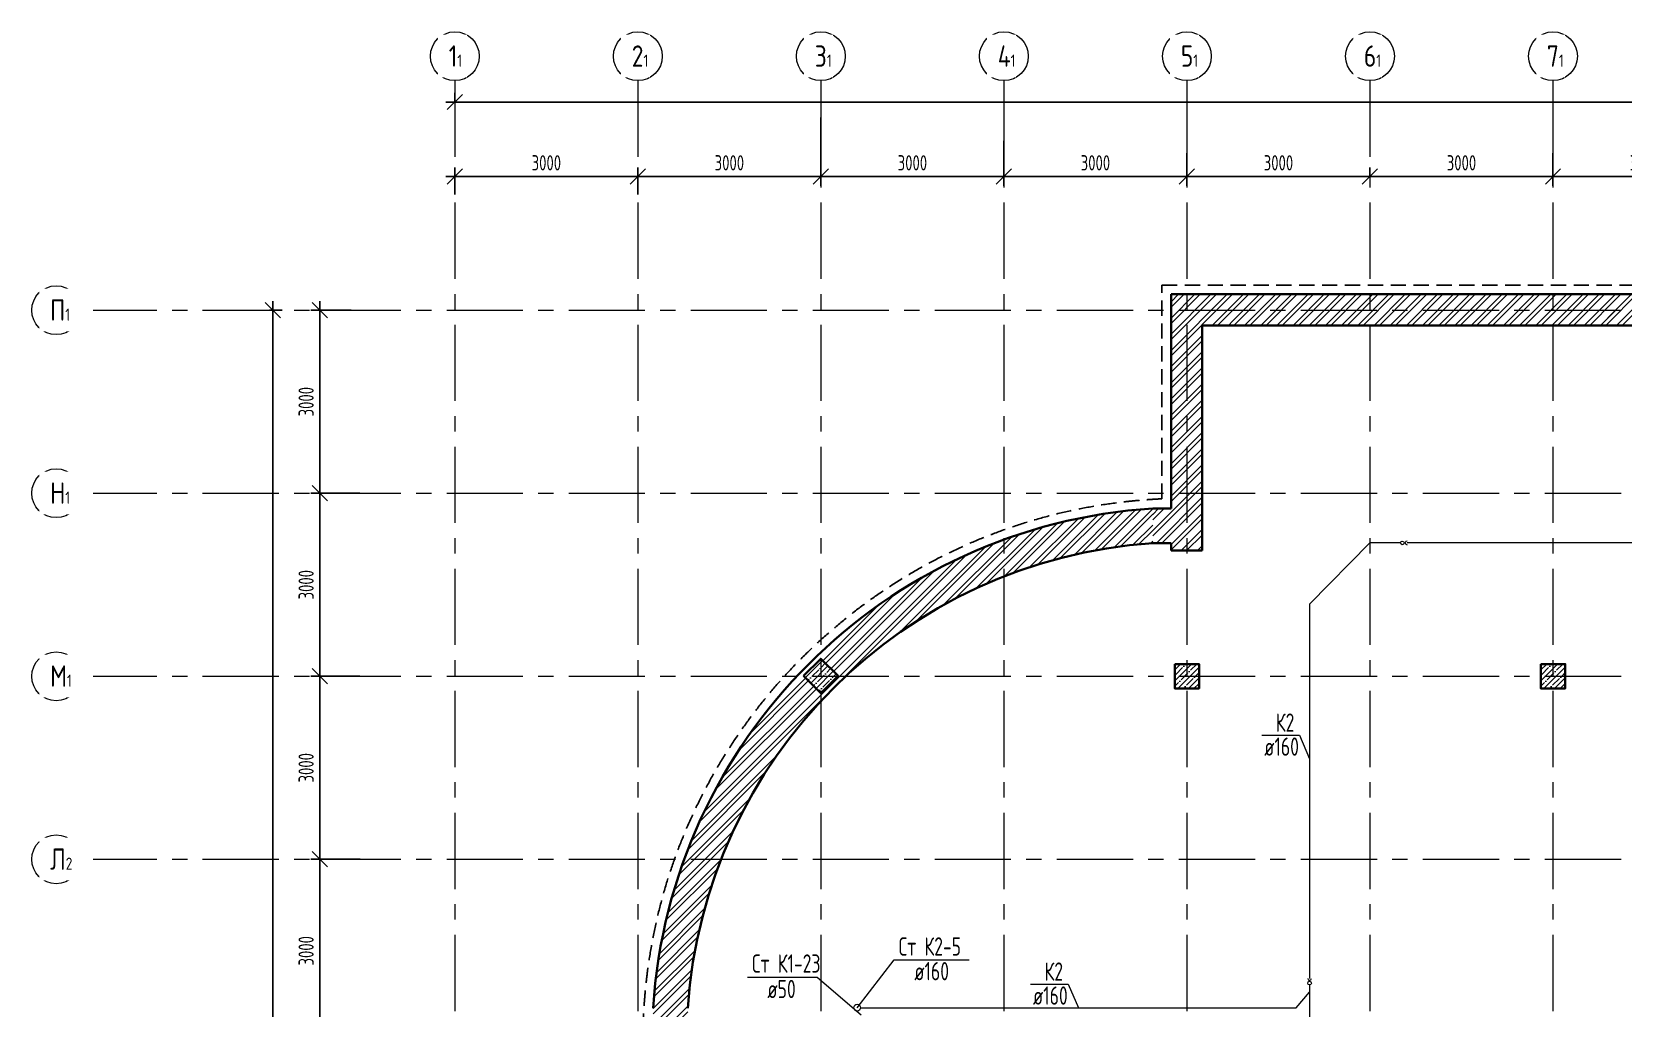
# Model space of a CAD drawing. Header units: millimetres. Extents: x -8689834 to 9419935, y -117443 to 166298.
# Drawn here: x -360106 to -334021, y 119161 to 135163 of the extents above; entities that cross this region are included whole.
import ezdxf

# ---------------------------------------------------------------- set-up
doc = ezdxf.new("R2010")
doc.units = ezdxf.units.MM
doc.header["$MEASUREMENT"] = 0
doc.linetypes.add('CENTER', pattern=[2, 1.25, -0.25, 0.25, -0.25])
doc.linetypes.add('TRATTEGGIATA', pattern=[0.75, 0.5, -0.25])
doc.layers.get('0').update_dxf_attribs({"color": 250, "lineweight": 9})
for name, color, linetype, lineweight in [('АР_Колонны', 250, 'Continuous', 30), ('АР_Колонны Штрих', 250, 'Continuous', 5), ('АР_МосжилНии_Стены', 127, 'Continuous', 30), ('АР_Оси', 195, 'Continuous', 9), ('АР_Оси размеры', 164, 'Continuous', 9), ('АР_Штриховка кирпич', 250, 'Continuous', 9), ('ВК_канализация', 32, 'Continuous', 15)]:
    doc.layers.add(name, color=color, linetype=linetype, lineweight=lineweight)
doc.layers.add('АР_Кровля дорожки', color=245, linetype='Continuous')
doc.styles.add('ISOCPEUR', font='isocpeur.ttf', dxfattribs={"width": 0.7})
doc.styles.add('ГОСТ 2.304', font='isocpeur.ttf', dxfattribs={"width": 0.7})
doc.dimstyles.new('СПДС', dxfattribs={"dimscale": 100, "dimtxt": 2.5, "dimasz": 2.5, "dimexe": 1.5, "dimexo": 0, "dimgap": 1, "dimtad": 1, "dimdec": 0, "dimrnd": 1, "dimtxsty": 'ГОСТ 2.304', "dimblk": 'OBLIQUE', "dimcen": 2.5, "dimdle": 1.5, "dimadec": 0, "dimazin": 2, "dimtfac": 0.75, "dimtdec": 0, "dimtmove": 1, "dimatfit": 3, "dimfxl": 1, "dimtolj": 1, "dimarcsym": 1})
pattern_1 = [(45, (-15289.27, 0), (-132.58252, 132.58252), []), (45, (-15200.88, 0), (-132.58252, 132.58252), [])]

# ---------------------------------------------------------------- blocks, each defined once
blk = doc.blocks.new('_Oblique')
at = {"color": 0, "linetype": 'ByBlock', "lineweight": -2}
blk.add_line((-0.5, -0.5), (0.5, 0.5), dxfattribs=at)
blk = doc.blocks.new('*D4143')
at = {"layer": 'АР_Оси размеры', "color": 0, "lineweight": -2, "ltscale": 100, "transparency": 16777216}
for p, q in [((-354725, 121601), (-355535, 121601)), ((-355385, 118451), (-355385, 121751)), ((-354873, 118601), (-355535, 118601))]:
    blk.add_line(p, q, dxfattribs=at)
at = {"layer": 'АР_Оси размеры', "color": 0, "lineweight": -2, "ltscale": 100, "transparency": 16777216, "xscale": 250, "yscale": 250, "zscale": 250}
for p, rotation in [((-355385, 121601), 90), ((-355385, 118601), 270)]:
    blk.add_blockref('_Oblique', p, dxfattribs=dict(at, rotation=rotation))
at = {"layer": 'АР_Оси размеры', "color": 0, "ltscale": 100, "transparency": 16777216, "insert": (-355610, 120101), "char_height": 250, "attachment_point": 5, "rotation": 90, "style": 'ГОСТ 2.304'}
blk.add_mtext('\\A1;3000', dxfattribs=at)
blk = doc.blocks.new('*D4144')
at = {"layer": 'АР_Оси размеры', "color": 0, "lineweight": -2, "ltscale": 100, "transparency": 16777216}
for p, q in [((-354873, 127601), (-355535, 127601)), ((-355385, 124451), (-355385, 127751)), ((-354730, 124601), (-355535, 124601))]:
    blk.add_line(p, q, dxfattribs=at)
at = {"layer": 'АР_Оси размеры', "color": 0, "lineweight": -2, "ltscale": 100, "transparency": 16777216, "xscale": 250, "yscale": 250, "zscale": 250}
for p, rotation in [((-355385, 127601), 90), ((-355385, 124601), 270)]:
    blk.add_blockref('_Oblique', p, dxfattribs=dict(at, rotation=rotation))
at = {"layer": 'АР_Оси размеры', "color": 0, "ltscale": 100, "transparency": 16777216, "insert": (-355610, 126101), "char_height": 250, "attachment_point": 5, "rotation": 90, "style": 'ГОСТ 2.304'}
blk.add_mtext('\\A1;3000', dxfattribs=at)
blk = doc.blocks.new('*D4145')
at = {"layer": 'АР_Оси размеры', "color": 0, "lineweight": -2, "ltscale": 100, "transparency": 16777216}
for p, q in [((-355385, 127451), (-355385, 130751)), ((-354873, 130601), (-355535, 130601)), ((-354730, 127601), (-355535, 127601))]:
    blk.add_line(p, q, dxfattribs=at)
at = {"layer": 'АР_Оси размеры', "color": 0, "lineweight": -2, "ltscale": 100, "transparency": 16777216, "xscale": 250, "yscale": 250, "zscale": 250}
for p, rotation in [((-355385, 130601), 90), ((-355385, 127601), 270)]:
    blk.add_blockref('_Oblique', p, dxfattribs=dict(at, rotation=rotation))
at = {"layer": 'АР_Оси размеры', "color": 0, "ltscale": 100, "transparency": 16777216, "insert": (-355610, 129101), "char_height": 250, "attachment_point": 5, "rotation": 90, "style": 'ГОСТ 2.304'}
blk.add_mtext('\\A1;3000', dxfattribs=at)
blk = doc.blocks.new('*D4146')
at = {"layer": 'АР_Оси размеры', "color": 0, "lineweight": -2, "ltscale": 100, "transparency": 16777216}
for p, q in [((-356155, 130751), (-356155, 82536)), ((-356211, 130601), (-356005, 130601)), ((-356211, 82686), (-356005, 82686))]:
    blk.add_line(p, q, dxfattribs=at)
at = {"layer": 'АР_Оси размеры', "color": 0, "lineweight": -2, "ltscale": 100, "transparency": 16777216, "xscale": 250, "yscale": 250, "zscale": 250}
for p, rotation in [((-356155, 130601), 90), ((-356155, 82686), 270)]:
    blk.add_blockref('_Oblique', p, dxfattribs=dict(at, rotation=rotation))
at = {"layer": 'АР_Оси размеры', "color": 0, "ltscale": 100, "transparency": 16777216, "insert": (-356380, 106643), "char_height": 250, "attachment_point": 5, "rotation": 90, "style": 'ГОСТ 2.304'}
blk.add_mtext('\\A1;47915', dxfattribs=at)
blk = doc.blocks.new('*D4147')
at = {"layer": 'АР_Оси размеры', "color": 0, "lineweight": -2, "ltscale": 100, "transparency": 16777216}
for p, q in [((-355385, 124751), (-355385, 121451)), ((-354730, 124601), (-355535, 124601)), ((-354725, 121601), (-355535, 121601))]:
    blk.add_line(p, q, dxfattribs=at)
at = {"layer": 'АР_Оси размеры', "color": 0, "lineweight": -2, "ltscale": 100, "transparency": 16777216, "xscale": 250, "yscale": 250, "zscale": 250}
for p, rotation in [((-355385, 124601), 90), ((-355385, 121601), 270)]:
    blk.add_blockref('_Oblique', p, dxfattribs=dict(at, rotation=rotation))
at = {"layer": 'АР_Оси размеры', "color": 0, "ltscale": 100, "transparency": 16777216, "insert": (-355610, 123101), "char_height": 250, "attachment_point": 5, "rotation": 90, "style": 'ГОСТ 2.304'}
blk.add_mtext('\\A1;3000', dxfattribs=at)
blk = doc.blocks.new('*D4246')
at = {"layer": 'АР_Оси размеры', "color": 0, "lineweight": -2, "ltscale": 100, "transparency": 16777216}
for p, q in [((-353322, 132791), (-350022, 132791)), ((-353172, 132497), (-353172, 132941)), ((-350172, 132497), (-350172, 132941))]:
    blk.add_line(p, q, dxfattribs=at)
at = {"layer": 'АР_Оси размеры', "color": 0, "lineweight": -2, "ltscale": 100, "transparency": 16777216, "xscale": 250, "yscale": 250, "zscale": 250, "rotation": 180}
blk.add_blockref('_Oblique', (-353172, 132791), dxfattribs=at)
at = {"layer": 'АР_Оси размеры', "color": 0, "lineweight": -2, "ltscale": 100, "transparency": 16777216, "xscale": 250, "yscale": 250, "zscale": 250}
blk.add_blockref('_Oblique', (-350172, 132791), dxfattribs=at)
at = {"layer": 'АР_Оси размеры', "color": 0, "ltscale": 100, "transparency": 16777216, "insert": (-351672, 133016), "char_height": 250, "attachment_point": 5, "style": 'ГОСТ 2.304'}
blk.add_mtext('\\A1;3000', dxfattribs=at)
blk = doc.blocks.new('*D4247')
at = {"layer": 'АР_Оси размеры', "color": 0, "lineweight": -2, "ltscale": 100, "transparency": 16777216}
for p, q in [((-347172, 133761), (-347172, 132641)), ((-350322, 132791), (-347022, 132791)), ((-350172, 132497), (-350172, 132941))]:
    blk.add_line(p, q, dxfattribs=at)
at = {"layer": 'АР_Оси размеры', "color": 0, "lineweight": -2, "ltscale": 100, "transparency": 16777216, "xscale": 250, "yscale": 250, "zscale": 250, "rotation": 180}
blk.add_blockref('_Oblique', (-350172, 132791), dxfattribs=at)
at = {"layer": 'АР_Оси размеры', "color": 0, "lineweight": -2, "ltscale": 100, "transparency": 16777216, "xscale": 250, "yscale": 250, "zscale": 250}
blk.add_blockref('_Oblique', (-347172, 132791), dxfattribs=at)
at = {"layer": 'АР_Оси размеры', "color": 0, "ltscale": 100, "transparency": 16777216, "insert": (-348672, 133016), "char_height": 250, "attachment_point": 5, "style": 'ГОСТ 2.304'}
blk.add_mtext('\\A1;3000', dxfattribs=at)
blk = doc.blocks.new('*D4248')
at = {"layer": 'АР_Оси размеры', "color": 0, "lineweight": -2, "ltscale": 100, "transparency": 16777216}
for p, q in [((-347172, 133761), (-347172, 132641)), ((-344172, 133379), (-344172, 132641)), ((-347322, 132791), (-344022, 132791))]:
    blk.add_line(p, q, dxfattribs=at)
at = {"layer": 'АР_Оси размеры', "color": 0, "lineweight": -2, "ltscale": 100, "transparency": 16777216, "xscale": 250, "yscale": 250, "zscale": 250, "rotation": 180}
blk.add_blockref('_Oblique', (-347172, 132791), dxfattribs=at)
at = {"layer": 'АР_Оси размеры', "color": 0, "lineweight": -2, "ltscale": 100, "transparency": 16777216, "xscale": 250, "yscale": 250, "zscale": 250}
blk.add_blockref('_Oblique', (-344172, 132791), dxfattribs=at)
at = {"layer": 'АР_Оси размеры', "color": 0, "ltscale": 100, "transparency": 16777216, "insert": (-345672, 133016), "char_height": 250, "attachment_point": 5, "style": 'ГОСТ 2.304'}
blk.add_mtext('\\A1;3000', dxfattribs=at)
blk = doc.blocks.new('*D4249')
at = {"layer": 'АР_Оси размеры', "color": 0, "lineweight": -2, "ltscale": 100, "transparency": 16777216}
for p, q in [((-344172, 133379), (-344172, 132641)), ((-341172, 133173), (-341172, 132641)), ((-344322, 132791), (-341022, 132791))]:
    blk.add_line(p, q, dxfattribs=at)
at = {"layer": 'АР_Оси размеры', "color": 0, "lineweight": -2, "ltscale": 100, "transparency": 16777216, "xscale": 250, "yscale": 250, "zscale": 250, "rotation": 180}
blk.add_blockref('_Oblique', (-344172, 132791), dxfattribs=at)
at = {"layer": 'АР_Оси размеры', "color": 0, "lineweight": -2, "ltscale": 100, "transparency": 16777216, "xscale": 250, "yscale": 250, "zscale": 250}
blk.add_blockref('_Oblique', (-341172, 132791), dxfattribs=at)
at = {"layer": 'АР_Оси размеры', "color": 0, "ltscale": 100, "transparency": 16777216, "insert": (-342672, 133016), "char_height": 250, "attachment_point": 5, "style": 'ГОСТ 2.304'}
blk.add_mtext('\\A1;3000', dxfattribs=at)
blk = doc.blocks.new('*D4250')
at = {"layer": 'АР_Оси размеры', "color": 0, "lineweight": -2, "ltscale": 100, "transparency": 16777216}
for p, q in [((-341172, 133173), (-341172, 132641)), ((-341322, 132791), (-338022, 132791)), ((-338172, 132791), (-338172, 132941))]:
    blk.add_line(p, q, dxfattribs=at)
at = {"layer": 'АР_Оси размеры', "color": 0, "lineweight": -2, "ltscale": 100, "transparency": 16777216, "xscale": 250, "yscale": 250, "zscale": 250, "rotation": 180}
blk.add_blockref('_Oblique', (-341172, 132791), dxfattribs=at)
at = {"layer": 'АР_Оси размеры', "color": 0, "lineweight": -2, "ltscale": 100, "transparency": 16777216, "xscale": 250, "yscale": 250, "zscale": 250}
blk.add_blockref('_Oblique', (-338172, 132791), dxfattribs=at)
at = {"layer": 'АР_Оси размеры', "color": 0, "ltscale": 100, "transparency": 16777216, "insert": (-339672, 133016), "char_height": 250, "attachment_point": 5, "style": 'ГОСТ 2.304'}
blk.add_mtext('\\A1;3000', dxfattribs=at)
blk = doc.blocks.new('*D4251')
at = {"layer": 'АР_Оси размеры', "color": 0, "lineweight": -2, "ltscale": 100, "transparency": 16777216}
for p, q in [((-335172, 133173), (-335172, 132641)), ((-338322, 132791), (-335022, 132791)), ((-338172, 132791), (-338172, 132941))]:
    blk.add_line(p, q, dxfattribs=at)
at = {"layer": 'АР_Оси размеры', "color": 0, "lineweight": -2, "ltscale": 100, "transparency": 16777216, "xscale": 250, "yscale": 250, "zscale": 250, "rotation": 180}
blk.add_blockref('_Oblique', (-338172, 132791), dxfattribs=at)
at = {"layer": 'АР_Оси размеры', "color": 0, "lineweight": -2, "ltscale": 100, "transparency": 16777216, "xscale": 250, "yscale": 250, "zscale": 250}
blk.add_blockref('_Oblique', (-335172, 132791), dxfattribs=at)
at = {"layer": 'АР_Оси размеры', "color": 0, "ltscale": 100, "transparency": 16777216, "insert": (-336672, 133016), "char_height": 250, "attachment_point": 5, "style": 'ГОСТ 2.304'}
blk.add_mtext('\\A1;3000', dxfattribs=at)
blk = doc.blocks.new('*D4252')
at = {"layer": 'АР_Оси размеры', "color": 0, "lineweight": -2, "ltscale": 100, "transparency": 16777216}
for p, q in [((-335172, 133173), (-335172, 132641)), ((-332172, 133167), (-332172, 132641)), ((-335322, 132791), (-332022, 132791))]:
    blk.add_line(p, q, dxfattribs=at)
at = {"layer": 'АР_Оси размеры', "color": 0, "lineweight": -2, "ltscale": 100, "transparency": 16777216, "xscale": 250, "yscale": 250, "zscale": 250, "rotation": 180}
blk.add_blockref('_Oblique', (-335172, 132791), dxfattribs=at)
at = {"layer": 'АР_Оси размеры', "color": 0, "lineweight": -2, "ltscale": 100, "transparency": 16777216, "xscale": 250, "yscale": 250, "zscale": 250}
blk.add_blockref('_Oblique', (-332172, 132791), dxfattribs=at)
at = {"layer": 'АР_Оси размеры', "color": 0, "ltscale": 100, "transparency": 16777216, "insert": (-333672, 133016), "char_height": 250, "attachment_point": 5, "style": 'ГОСТ 2.304'}
blk.add_mtext('\\A1;3000', dxfattribs=at)
blk = doc.blocks.new('*D4265')
at = {"layer": 'АР_Оси размеры', "color": 0, "lineweight": -2, "ltscale": 100, "transparency": 16777216}
for p, q in [((-353172, 134013), (-353172, 134163)), ((-289662, 134013), (-289662, 134163)), ((-353322, 134013), (-289512, 134013))]:
    blk.add_line(p, q, dxfattribs=at)
at = {"layer": 'АР_Оси размеры', "color": 0, "lineweight": -2, "ltscale": 100, "transparency": 16777216, "xscale": 250, "yscale": 250, "zscale": 250, "rotation": 180}
blk.add_blockref('_Oblique', (-353172, 134013), dxfattribs=at)
at = {"layer": 'АР_Оси размеры', "color": 0, "lineweight": -2, "ltscale": 100, "transparency": 16777216, "xscale": 250, "yscale": 250, "zscale": 250}
blk.add_blockref('_Oblique', (-289662, 134013), dxfattribs=at)
at = {"layer": 'АР_Оси размеры', "color": 0, "ltscale": 100, "transparency": 16777216, "insert": (-321417, 134238), "char_height": 250, "attachment_point": 5, "style": 'ГОСТ 2.304'}
blk.add_mtext('\\A1;63510', dxfattribs=at)
blk = doc.blocks.new('Подложка')
at = {"layer": 'АР_Колонны Штрих', "ltscale": 100}
h = blk.add_hatch(dxfattribs=at)
h.set_pattern_fill('ANSI35', scale=500)
h.set_pattern_definition([(45, (-1304541.9, 164482.94), (-88.388348, 88.388348), []), (45, (-1304453.51, 164482.94), (-88.388348, 88.388348), [156.25, -31.25, 0, -31.25])])
h.paths.add_polyline_path([(-347174.02, 124888.24), (-347456.87, 124605.39), (-347174.02, 124322.55), (-346891.18, 124605.39)])
h = blk.add_hatch(dxfattribs=at)
h.set_pattern_fill('ANSI35', scale=500)
h.set_pattern_definition([(45, (-1298424.17, 164672.16), (-88.388348, 88.388348), []), (45, (-1298335.78, 164672.16), (-88.388348, 88.388348), [156.25, -31.25, 0, -31.25])])
h.paths.add_polyline_path([(-340972.07, 124800.68), (-341372.07, 124800.68), (-341372.07, 124400.68), (-340972.07, 124400.68)])
h = blk.add_hatch(dxfattribs=at)
h.set_pattern_fill('ANSI35', scale=500)
h.set_pattern_definition([(45, (-1292424.17, 164672.16), (-88.388348, 88.388348), []), (45, (-1292335.78, 164672.16), (-88.388348, 88.388348), [156.25, -31.25, 0, -31.25])])
h.paths.add_polyline_path([(-334972.07, 124800.68), (-335372.07, 124800.68), (-335372.07, 124400.68), (-334972.07, 124400.68)])
at = {"layer": 'АР_Штриховка кирпич', "ltscale": 100}
h = blk.add_hatch(dxfattribs=at)
h.set_pattern_fill('ANSI32', scale=500)
h.set_pattern_definition(pattern_1)
h.paths.add_polyline_path([(-340417.07, 130860.68), (-341432.07, 130860.68), (-341432.07, 127350.91), (-341732.07, 127350.91), (-341732.07, 126783.98), (-341432.07, 126783.98), (-341432.07, 126660.68), (-340922.07, 126660.68), (-340922.07, 130350.68), (-340417.07, 130350.68)])
h = blk.add_hatch(dxfattribs=at)
h.set_pattern_fill('ANSI32', scale=500)
h.set_pattern_definition(pattern_1)
h.paths.add_polyline_path([(-334197.56, 130860.68), (-340434.24, 130860.68), (-340434.24, 130350.68), (-334151.82, 130350.68), (-334151.82, 130741.77), (-334197.56, 130741.77)])
h = blk.add_hatch(dxfattribs=at)
h.set_pattern_fill('ANSI32', scale=500)
h.set_pattern_definition(pattern_1)
h.paths.add_polyline_path([(-331912.07, 130860.68), (-331912.07, 130339.61), (-331912.07, 128121.48), (-332422.07, 128121.48), (-332422.07, 130350.68), (-334270.56, 130350.68), (-334270.56, 130860.68)])
h = blk.add_hatch(dxfattribs=at)
h.set_pattern_fill('ANSI32', scale=500)
h.paths.add_polyline_path([(-347172.07, 124324.5), (-347174.02, 124322.55), (-347452.15, 124600.68), (-347174.02, 124888.24), (-346891.18, 124605.39)], flags=16)
edge = h.paths.add_edge_path()
edge.add_line((-349232.07, 118860.68), (-349355.37, 118860.68))
edge.add_line((-349355.37, 118860.68), (-349355.37, 119160.68))
edge.add_arc((-341163.87, 118592.48), 8211.19, 93.967965, 176.032035, ccw=False)
edge.add_line((-341732.07, 126783.98), (-341732.07, 127350.91))
edge.add_arc((-341172.12, 118600.82), 8767.98, 93.661589, 123.745076)
edge.add_arc((-341172.07, 118600.68), 8768.12, 123.744822, 152.844957)
edge.add_arc((-341172.07, 118600.68), 8768.12, 152.844957, 176.338157)
edge.add_line((-349922.29, 119160.68), (-349922.29, 118860.68))
edge.add_line((-349922.29, 118860.68), (-353432.07, 118860.82))
edge.add_line((-353432.07, 118860.82), (-353432.07, 116760.02))
edge.add_line((-353432.07, 116760.02), (-353313.16, 116760.02))
edge.add_line((-353313.16, 116760.02), (-353313.16, 116644.08))
edge.add_line((-353313.16, 116644.08), (-352922.07, 116644.08))
edge.add_line((-352922.07, 116644.08), (-352922.07, 118350.68))
edge.add_line((-352922.07, 118350.68), (-349232.07, 118350.41))
edge.add_line((-349232.07, 118350.41), (-349232.07, 118860.68))
at = {"color": 7, "linetype": 'TRATTEGGIATA', "ltscale": 500}
for p, q in [((-341582.07, 127509.38), (-341582.07, 131010.68)), ((-341582.07, 131010.68), (-331764.25, 131010.68))]:
    blk.add_line(p, q, dxfattribs=at)
blk.add_arc((-341172.07, 118600.68), 8918.12, 92.635033, 177.364966, dxfattribs=at)
at = {"layer": 'АР_Колонны', "color": 7, "ltscale": 100}
for points in [[(-347456.87, 124605.39), (-347174.02, 124888.24), (-346891.18, 124605.39), (-347174.02, 124322.55)], [(-341372.07, 124800.68), (-340972.07, 124800.68), (-340972.07, 124400.68), (-341372.07, 124400.68)], [(-335372.07, 124800.68), (-334972.07, 124800.68), (-334972.07, 124400.68), (-335372.07, 124400.68)]]:
    blk.add_lwpolyline(points, close=True, dxfattribs=at)
at = {"layer": 'АР_МосжилНии_Стены', "color": 7, "ltscale": 100}
for p, q in [((-341432.07, 130860.68), (-341432.07, 127350.91)), ((-341432.07, 130860.68), (-338899.2, 130860.68)), ((-338958.77, 130860.68), (-332752.03, 130860.68)), ((-340922.07, 130350.68), (-340922.07, 126660.68)), ((-340922.07, 130350.68), (-338964.2, 130350.68)), ((-339666.93, 130350.68), (-332817.03, 130350.68)), ((-341432.07, 126783.98), (-341432.07, 126660.68)), ((-341432.07, 126660.68), (-340922.07, 126660.68))]:
    blk.add_line(p, q, dxfattribs=at)
for points in [[(-341732.07, 127350.91), (-341432.07, 127350.91)], [(-341732.07, 126783.98), (-341432.07, 126783.98)]]:
    blk.add_lwpolyline(points, dxfattribs=at)
for radius, start, end in [(8768.12, 93.661843, 176.338157), (8202.44, 93.914764, 176.085236)]:
    blk.add_arc((-341172.07, 118600.68), radius, start, end, dxfattribs=at)
at = {"layer": 'АР_Оси', "color": 7, "linetype": 'CENTER', "ltscale": 1000}
for p, q in [((-353172.07, 134363.15), (-353172.07, 78630.8)), ((-350172.07, 134363.15), (-350172.07, 78630.8)), ((-347172.07, 134363.15), (-347172.07, 78630.8)), ((-344172.07, 134363.15), (-344172.07, 78630.8)), ((-341172.07, 134363.15), (-341172.07, 78630.8)), ((-338172.07, 134363.15), (-338172.07, 78630.8)), ((-335172.07, 134363.15), (-335172.07, 78630.8)), ((-359305.77, 130600.68), (-276127.36, 130600.68)), ((-359305.77, 127600.68), (-276127.36, 127600.68)), ((-359305.77, 124600.68), (-276127.36, 124600.68)), ((-359305.77, 121600.68), (-276127.36, 121600.68))]:
    blk.add_line(p, q, dxfattribs=at)
at = {"layer": 'АР_Оси', "color": 7, "ltscale": 0.5}
for centre in [(-353172.07, 134763.15), (-350172.07, 134763.15), (-347172.07, 134763.15), (-344172.07, 134763.15), (-341172.07, 134763.15), (-338172.07, 134763.15), (-335172.07, 134763.15), (-359705.77, 130600.68), (-359705.77, 127600.68), (-359705.77, 124600.68), (-359705.77, 121600.68)]:
    blk.add_circle(centre, 400, dxfattribs=at)
at = {"layer": 'АР_Оси размеры', "color": 7, "ltscale": 100}
for base, p1, p2, picture, middle in [((-347172.07, 132790.78), (-350172.07, 132496.91), (-347172.07, 133760.56), '*D4247', (-348672.07, 133015.78)), ((-344172.07, 132790.78), (-347172.07, 133760.56), (-344172.07, 133378.53), '*D4248', (-345672.07, 133015.78)), ((-341172.07, 132790.78), (-344172.07, 133378.53), (-341172.07, 133172.82), '*D4249', (-342672.07, 133015.78)), ((-350172.07, 132790.78), (-353172.07, 132496.91), (-350172.07, 132496.91), '*D4246', (-351672.07, 133015.78)), ((-338172.07, 132790.78), (-341172.07, 133172.82), (-338172.07, 132790.78), '*D4250', (-339672.07, 133015.78)), ((-335172.07, 132790.78), (-338172.07, 132790.78), (-335172.07, 133172.82), '*D4251', (-336672.07, 133015.78)), ((-332172.07, 132790.78), (-335172.07, 133172.82), (-332172.07, 133167.07), '*D4252', (-333672.07, 133015.78))]:
    dim = blk.add_linear_dim(base=base, p1=p1, p2=p2, dimstyle='СПДС', dxfattribs=at)
    dim.commit()
    dim.dimension.update_dxf_attribs({"geometry": picture, "text_midpoint": middle})
for base, p1, p2, picture, middle in [((-356155.32, 82685.68), (-356211.13, 130600.68), (-356211.13, 82685.68), '*D4146', (-356380.32, 106643.18)), ((-355384.75, 130600.68), (-354730.48, 127600.68), (-354873.49, 130600.68), '*D4145', (-355609.75, 129100.68)), ((-355384.75, 127600.68), (-354730.48, 124600.68), (-354873.49, 127600.68), '*D4144', (-355609.75, 126100.68)), ((-355384.75, 121600.68), (-354730.48, 124600.68), (-354725.31, 121600.68), '*D4147', (-355609.75, 123100.68)), ((-355384.75, 121600.68), (-354873.49, 118600.68), (-354725.31, 121600.68), '*D4143', (-355609.75, 120100.68))]:
    dim = blk.add_linear_dim(base=base, p1=p1, p2=p2, angle=90, dimstyle='СПДС', dxfattribs=at)
    dim.commit()
    dim.dimension.update_dxf_attribs({"geometry": picture, "text_midpoint": middle})
at = {"layer": 'АР_Оси', "color": 7, "char_height": 350, "attachment_point": 1, "line_spacing_factor": 1.149209, "style": 'ГОСТ 2.304', "bg_fill": 2}
for s, insert, width in [('{\\W0.8;1\\H0.57143x;1}', (-353271.89, 134940.93), 123.8671), ('{\\W0.8;2\\H0.57143x;1}', (-350271.89, 134940.93), 123.8671), ('{\\W0.8;3\\H0.57143x;1}', (-347271.89, 134940.93), 123.8671), ('{\\W0.8;4\\H0.57143x;1}', (-344271.89, 134940.93), 123.8671), ('{\\W0.8;5\\H0.57143x;1}', (-341271.89, 134940.93), 123.8671), ('{\\W0.8;6\\H0.57143x;1}', (-338271.89, 134940.93), 123.8671), ('{\\W0.8;7\\H0.57143x;1}', (-335271.89, 134940.93), 123.8671), ('{\\W0.8;П\\H0.57143x;1}', (-359805.59, 130778.46), 528.8202), ('{\\W0.8;Н\\H0.57143x;1}', (-359805.59, 127778.46), 528.8202), ('{\\W0.8;М\\H0.57143x;1}', (-359805.59, 124778.46), 528.8202), ('{\\W0.8;Л\\H0.57143x;2}', (-359805.59, 121778.46), 528.8202)]:
    blk.add_mtext(s, dxfattribs=dict(at, insert=insert, width=width))
at = {"layer": 'АР_Оси размеры', "color": 7, "ltscale": 100}
dim = blk.add_linear_dim(base=(-289662.07, 134013.15), p1=(-353172.07, 134013.15), p2=(-289662.07, 134013.15), dimstyle='СПДС', dxfattribs=at)
dim.commit()
dim.dimension.update_dxf_attribs({"geometry": '*D4265', "text_midpoint": (-321417.07, 134238.15)})

msp = doc.modelspace()

# ---------------------------------------------------------------- block references
at = {"layer": 'АР_Кровля дорожки', "color": 7}
msp.add_blockref('Подложка', (0, 0), dxfattribs=at)

# ---------------------------------------------------------------- next in the draw order: linework, layer by layer
at = {"layer": 'ВК_канализация', "color": 6, "lineweight": 13, "ltscale": 500}
for points in [[(-337671.3, 126786.9), (-338172.1, 126786.9), (-339161.7, 125785), (-339161.7, 119647.6)], [(-337611.3, 126786.9), (-337594.6, 126786.9)], [(-328162.6, 126786.9), (-337564.6, 126786.9)], [(-339161.7, 119600.9), (-339161.7, 119617.6)], [(-339161.7, 119540.9), (-339161.7, 117048.9)], [(-346523.4, 119168.7), (-339380.4, 119168.7), (-339161.7, 119425.5)]]:
    msp.add_lwpolyline(points, dxfattribs=at)
at = {"layer": 'ВК_канализация', "color": 18, "lineweight": 13, "ltscale": 500, "true_color": 0x000000}
for points in [[(-339946.3, 123634.4), (-339329.4, 123634.4), (-339161.7, 123249.2)], [(-348377.4, 119671.3), (-347232.5, 119671.3), (-346509.5, 119052.9)], [(-343736.6, 119553.9), (-343119.6, 119553.9), (-342951.9, 119168.7)]]:
    msp.add_lwpolyline(points, dxfattribs=at)
at = {"layer": 'ВК_канализация', "color": 7, "lineweight": 13, "ltscale": 500}
msp.add_lwpolyline([(-346578.4, 119168.7), (-345973.3, 119950.6), (-344739.3, 119950.6)], dxfattribs=at)
at = {"layer": 'ВК_канализация', "color": 6, "lineweight": 13, "ltscale": 500}
for centre, radius in [((-337641.3, 126786.9), 30), ((-339161.7, 119570.9), 30), ((-346578.4, 119168.7), 55)]:
    msp.add_circle(centre, radius, dxfattribs=at)
for centre, start, end in [((-337564.6, 126786.9), 90, 270), ((-339161.7, 119647.6), 180, 0)]:
    msp.add_arc(centre, 30, start, end, dxfattribs=at)

# ---------------------------------------------------------------- next in the draw order: texts
at = {"layer": 'ВК_канализация', "color": 18, "ltscale": 100, "true_color": 0x000000, "char_height": 300, "attachment_point": 4, "style": 'ISOCPEUR'}
for s, insert, width in [('К2', (-339715.9, 123840.7), 5891.51), ('\\pxi-1,l1,t1,5;ø160', (-339905, 123447.6), 7500), ('Ст К2-5', (-345896.7, 120171.4), 5891.51), ('Ст К1-23', (-348300.8, 119892.1), 5891.51), ('\\pxi-1,l1,t1,5;ø160', (-345640.7, 119766.7), 7500), ('К2', (-343506.2, 119760.2), 5891.51), ('\\pxi-1,l1,t1,5;ø50', (-348049, 119474.8), 7500), ('\\pxi-1,l1,t1,5;ø160', (-343695.2, 119367.1), 7500)]:
    msp.add_mtext(s, dxfattribs=dict(at, insert=insert, width=width))

doc.saveas('drawing.dxf')
